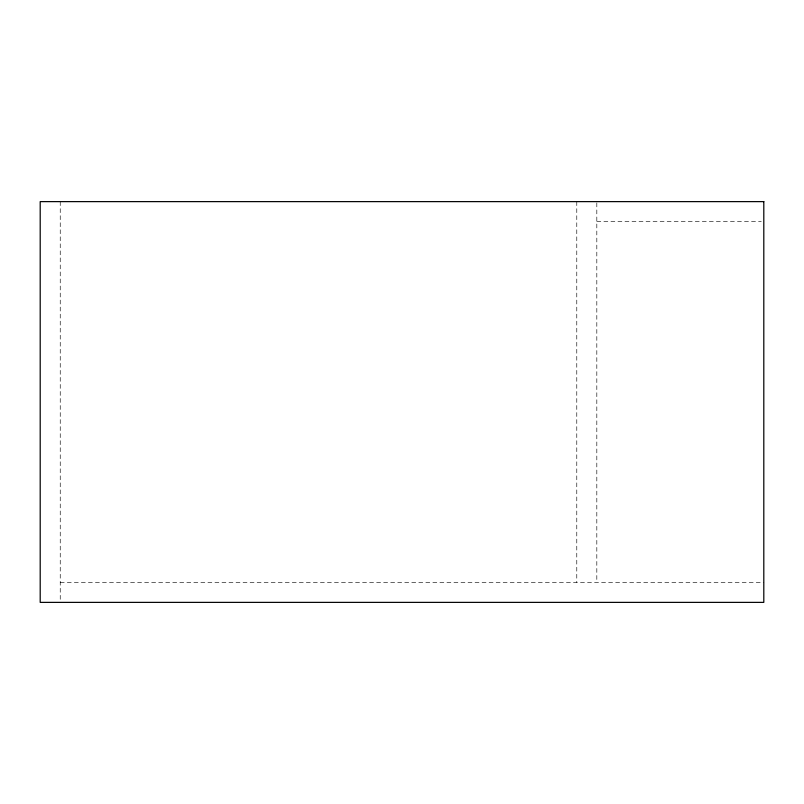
<?xml version="1.0" encoding="UTF-8"?>
<svg xmlns="http://www.w3.org/2000/svg" width="804" height="804" viewBox="0 0 804 804"><rect width="100%" height="100%" fill="white"/><g stroke="black" fill="none" stroke-linecap="round" stroke-linejoin="round"><path stroke-width="0.6" stroke-dasharray="4.02 3.01" d="M596.819 221.653L761.287 221.653M60.24 582.347L763.8 582.347M596.819 202.869L596.819 582.347M576.78 201.623L576.78 582.347M60.24 201.623L60.24 602.377"/><path stroke-width="1.21" d="M763.8 201.623L40.2 201.623L40.2 602.377L763.8 602.377L763.8 201.623"/></g></svg>
